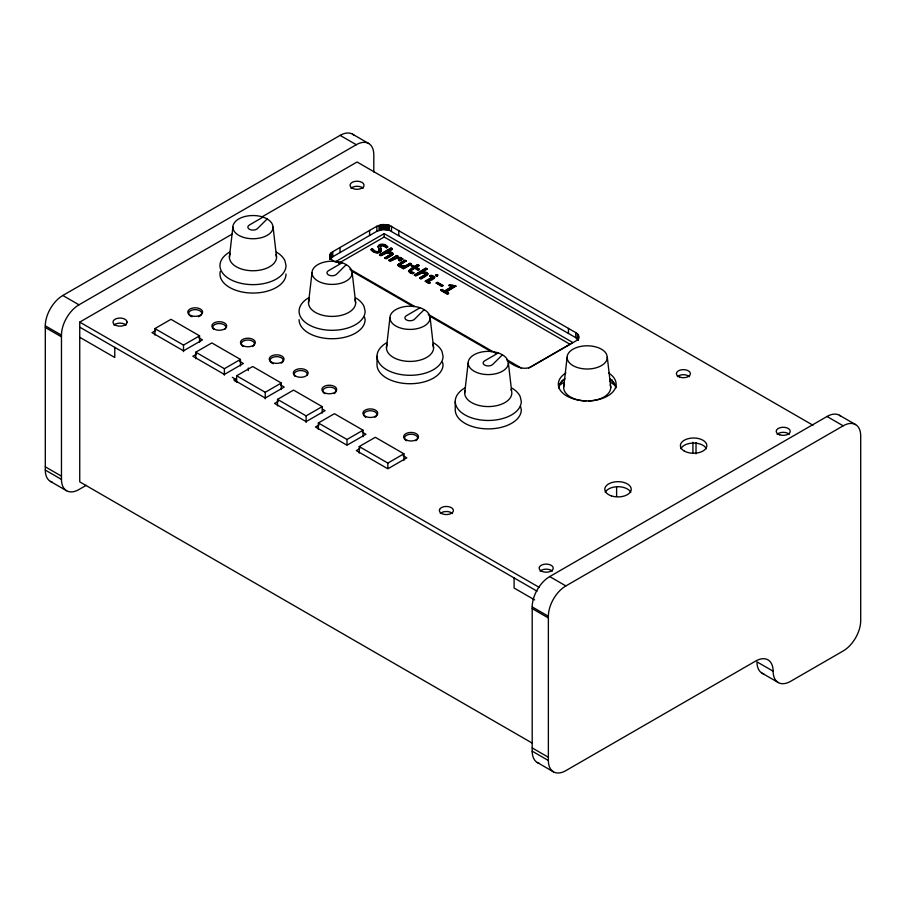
<?xml version="1.0" encoding="UTF-8"?>
<svg xmlns="http://www.w3.org/2000/svg" width="906" height="906" viewBox="0 0 906 906"><rect width="100%" height="100%" fill="white"/><g stroke="black" fill="none" stroke-linecap="round" stroke-linejoin="round"><path stroke-width="1.36" d="M378.187 247.112L378.255 246.036C379.682 242.095 389.693 245.118 386.534 247.768L382.672 245.56L380.26 246.806M507.258 360.905C513.962 365.752 523.34 371.143 531.596 366.522L575.752 341.03C579.614 339.546 579.614 334.099 575.752 332.604L389.342 225.277L382.842 224.529L376.885 226.228L332.74 251.709C326.613 254.552 331.46 261.483 336.386 262.253M229.411 257.134L232.887 227.134M308.516 302.808L311.992 272.808M386.454 347.802L389.931 317.802M464.687 392.966L468.153 362.966M563.645 387.406L567.111 357.406M558.606 387.915L559.308 384.948A28.901 16.682 0 0 1 562.196 380.916L562.433 380.69A28.901 16.682 0 0 1 564.88 378.674M392.944 253.85L392.23 255.22L386.126 258.822L384.812 258.063L390.792 254.133A1.676 0.974 0 0 0 390.86 253.284L385.458 252.763L380.837 255.435L379.523 255.005L380.837 255.764L386.964 252.921L390.86 253.612A1.676 0.974 0 0 1 390.996 253.895M427.825 273.986L421.007 278.618L419.693 278.199L421.007 278.957L425.435 276.398L427.677 274.756L427.734 273.499C426.477 270.713 418.278 272.536 424.721 272.298M398.006 265.005L398.957 263.895M379.342 250.384L378.651 251.562M330.067 259.444L332.74 256.772L376.885 231.279L382.842 229.592L389.342 230.339L575.752 337.666L578.413 340.339L578.413 335.277M378.255 246.375L380.69 244.654L384.914 245.084M399.954 265.084L406.126 260.871L404.801 260.113L398.006 264.665L398.391 266.047L399.863 266.862L403.906 267.077L399.863 266.534L398.062 265.198M381.381 250.769C378.855 254.178 373.272 252.48 371.052 249.512L372.4 248.731L374.688 250.985L376.76 251.608A2.31 1.336 0 0 0 378.651 251.222L379.116 250.849M559.308 384.948L562.196 380.916M392.785 254.28L386.126 258.482L384.812 257.723M267.202 218.935L257.44 228.618A5.142 2.967 0 0 1 249.863 229.49A5.142 2.967 0 0 1 249.354 225.039L263.046 217.089C267.587 218.708 272.706 221.8 273.091 227.134L276.557 257.134A23.579 13.613 0 0 1 249.909 270.634A23.579 13.613 0 0 1 230.215 253.612M346.307 264.597L336.545 274.291A5.142 2.967 0 0 1 328.969 275.164A5.142 2.967 0 0 1 328.459 270.713L342.151 262.751C346.692 264.382 351.811 267.474 352.196 272.808L355.662 302.808A23.579 13.613 0 0 1 329.014 316.296A23.579 13.613 0 0 1 309.32 299.286M424.246 309.603L414.484 319.286A5.142 2.967 0 0 1 406.907 320.158A5.142 2.967 0 0 1 406.398 315.707L420.078 307.757C424.631 309.376 429.75 312.468 430.135 317.802L433.6 347.802A23.579 13.613 0 0 1 406.953 361.301A23.579 13.613 0 0 1 387.258 344.28M502.479 354.767L492.705 364.45A5.142 2.967 0 0 1 485.14 365.322A5.142 2.967 0 0 1 484.631 360.871L498.311 352.921C502.864 354.552 507.972 357.644 508.368 362.966L511.833 392.966A23.579 13.613 0 0 1 486.205 406.522A23.579 13.613 0 0 1 465.05 390.599M562.433 380.69L564.608 379.07M424.28 275.549L425.684 274.609A1.676 0.974 0 0 0 425.741 273.759L421.845 273.057L415.718 275.911L414.404 275.141L425.854 268.199L427.179 268.957L422.966 271.721M52.152 482.162A24.768 14.303 -60 0 1 45.3 470.078L45.3 325.809A24.768 14.303 -60 0 1 62.82 295.481L340.124 135.379A24.768 14.303 -60 0 1 354.02 135.266M86.319 485.288L78.981 489.523A24.768 14.303 -60 0 1 61.472 479.41L61.472 335.152A24.768 14.303 -60 0 1 78.981 304.812L356.296 144.711A24.768 14.303 -60 0 1 373.804 154.824L373.804 171.993M531.969 742.954L79.739 481.867L79.739 322.106L232.446 233.941M261.766 217.01L357.055 162.004L812.965 425.22M154.915 335.095L154.915 328.595L170.962 319.32L199.569 335.843L199.569 342.343M155.549 330.577L151.993 332.638L183.51 350.837L202.491 339.886L198.856 337.779M154.915 328.595L183.51 345.107L199.569 335.843M528.572 368.108L572.852 342.536L384.201 233.623L336.33 261.268L339.999 263.386M338.719 263.25L384.201 236.998L570.395 344.495M380.543 247.587L381.381 251.109C378.855 254.518 373.272 252.808 371.052 249.841L372.4 248.731M195.775 358.685L195.775 352.185L211.834 342.921L240.441 359.433L240.441 365.933M196.409 354.178L192.853 356.228L224.382 374.427L243.352 363.476L239.716 361.381M386.534 247.768L387.757 246.726M379.523 254.665L390.973 248.063C397.202 249.716 377.326 255.662 392.298 248.822M379.523 255.005L389.829 249.059M384.812 258.063L390.792 254.473A1.676 0.974 0 0 0 390.973 254.19M388.912 260.09L390.237 260.86L396.545 258.006L400.463 258.822L398.663 260.203L400.463 259.161L396.545 258.346L390.237 261.188L388.912 260.43L396.839 255.515C400.758 256.557 393.408 258.64 398.164 256.285M388.912 260.43L396.839 255.515M398.663 259.863L399.931 260.6L402.785 258.946L400.52 257.531L396.432 257.281M398.663 260.203L399.931 260.939L402.785 258.946M400.373 263.012L404.801 260.452L406.126 261.211M406.126 260.871L400.135 264.461L400.339 265.877M195.775 352.185L224.382 368.697L240.441 359.433M399.942 265.039C402.853 267.576 407.519 265.084 410.09 263.17L411.415 264.269L403.487 268.844L402.162 268.074L403.906 266.738M402.162 268.074L403.906 267.077M401.222 266.205L405.469 266.171L410.09 263.499L411.415 264.269M402.162 267.746L403.487 268.504L411.415 263.929M411.426 265.968C416.76 268.436 409.059 266.568 412.536 265.333L414.506 266.477L417.7 264.631C423.011 266.07 409.705 269.626 419.025 265.401M411.426 266.307L412.536 265.673L414.506 266.817L417.7 264.631M413.408 267.111L408.527 270.849L410.814 272.91L412.626 273.419L413.793 272.74L412.626 273.748L409.931 272.819L408.527 271.177L412.343 268.063M413.793 272.74L410.361 270.973L414.733 268.21L418.255 270.248L419.353 269.275L418.255 269.909L414.733 267.882L410.429 270.622L411.177 272.264M236.647 382.275L236.647 375.775L252.695 366.511L281.302 383.023L281.302 389.523M414.404 275.141L425.854 268.199M235.186 381.505L235.186 378.98L233.725 379.829L265.243 398.028L284.224 387.066L280.588 384.971M414.404 274.812L415.718 275.571L421.845 272.717L425.741 273.419A1.676 0.974 0 0 1 425.684 274.28L419.693 277.859M421.913 271.993L427.179 268.957M419.693 278.199L423.136 276.205M429.976 275.911C436.375 278.923 426.953 276.534 431.075 275.277C444.053 278.085 414.54 286.251 434.597 277.315M429.976 276.251L431.075 275.617L434.597 277.644M427.768 281.256L429.976 282.865L428.878 283.499L425.344 281.12L432.173 277.179M425.344 281.46L432.173 277.519M425.344 281.12L428.878 283.159L429.976 282.525M436.262 282.921L437.36 282.276L442.875 285.458L441.777 286.432L436.262 282.921L441.777 286.092L442.875 285.458M436.262 283.25L437.36 282.615L442.875 285.798M440.803 290.045L441.901 289.41L444.597 290.973L453.102 286.058L444.597 291.313L441.901 289.75L440.803 290.045L447.462 293.895L448.561 293.261L447.462 294.235L440.803 290.384M451.131 286.194L448.912 285.367L450.101 284.677L455.831 286.013L445.911 292.072L455.831 286.013M448.912 285.707L450.101 284.677M236.647 375.775L265.243 392.298L281.302 383.023M277.508 405.877L277.508 399.376L293.567 390.101L322.174 406.624L322.174 413.125M278.142 401.369L274.586 403.419L306.115 421.618L325.084 410.667L322.661 409.263M277.508 399.376L306.115 415.888L322.174 406.624M318.38 429.467L318.38 422.966L334.427 413.702L363.034 430.214L363.034 436.715M319.014 424.959L315.458 427.009L346.987 445.208L365.956 434.257L362.321 432.162M318.38 422.966L346.987 439.478L363.034 430.214M359.24 453.057L359.24 446.556L375.299 437.292L403.906 453.804L403.906 460.305M359.875 448.549L356.318 450.61L387.847 468.81L406.817 457.847L403.181 455.752M359.24 446.556L387.847 463.079L403.906 453.804M609.681 381.347L612.128 379.942M539.047 763.271A24.768 14.303 -60 0 1 532.196 751.176L532.196 606.918A24.768 14.303 -60 0 1 549.704 576.578L827.019 416.477A24.768 14.303 -60 0 1 840.904 416.364M548.368 760.519L548.368 616.25A24.768 14.303 -60 0 1 565.876 585.922L843.18 425.82A24.768 14.303 -60 0 1 860.7 435.922L860.7 620.633A24.768 14.303 -60 0 1 843.18 650.972L790.644 681.312A24.768 14.303 -60 0 1 773.124 671.199A24.768 14.303 -60 0 0 755.615 661.086L565.876 770.621A24.768 14.303 -60 0 1 548.368 760.519L532.196 751.176M387.032 251.857L391.03 252.061L392.525 252.865L392.944 254.19M387.032 252.196L392.525 253.204M396.432 257.621L400.52 257.859L402.785 259.286M452.309 285.413L455.831 286.341M453.102 286.058L448.912 285.367M412.309 272.751L413.793 273.08M437.677 274.767L435.911 274.767L435.56 275.662L437.213 276.307L437.677 275.107L435.605 275.379L437.213 275.968L437.677 275.107M375.31 251.619L376.76 251.947A2.31 1.336 0 0 0 378.108 251.789M425.911 272.536L427.734 273.827M352.502 134.145L368.674 143.488M839.398 415.254L855.57 424.586M340.124 135.379L356.296 144.711M827.019 416.477L843.18 425.82M392.298 249.161L390.973 248.063M415.831 267.247L419.353 269.275M415.831 267.576L419.353 269.614M445.911 291.732L448.561 293.261M427.768 281.585L429.976 282.865M445.911 292.072L448.561 293.601M349.807 269.048L414.721 306.522M428.198 314.303L495.571 353.204M506.601 359.569L521.301 368.062M351.018 270.701L413.272 306.636M429.138 315.798L491.392 351.743M773.124 671.199L756.963 661.856A24.768 14.303 -60 0 0 763.815 673.951M762.093 673.192L778.254 682.535M232.264 377.292L235.186 378.98M62.82 295.481L78.981 304.812M549.704 576.578L565.876 585.922M79.739 322.106L539.319 587.439M79.739 327.157L537.043 591.176M79.739 337.27L114.768 357.496L114.768 347.383M534.631 599.897L514.098 588.039L514.098 577.926M45.3 325.809L61.472 335.152M532.196 606.918L548.368 616.25M45.3 327.496L61.472 336.828M532.196 608.606L548.368 617.937M45.3 466.828L61.472 476.16M532.196 747.926L548.368 757.269M45.3 470.078L61.472 479.41M50.43 481.414L66.602 490.746M537.326 762.512L553.498 771.855M385.82 245.549L387.757 247.066M609.829 379.07L612.241 380.916A28.901 16.682 0 0 1 615.129 384.948L615.242 385.209A28.901 16.682 0 0 1 615.978 387.621M374.688 251.324L372.4 249.071M386.534 247.44L384.642 245.798L381.72 245.288L380.26 246.466L380.758 248.437M612.241 380.916L615.129 384.948M378.425 247.61L379.331 250.113M379.036 249.275L378.187 246.772M381.03 249.071L381.471 250.396M607.314 357.406L606.635 354.405A20.102 11.608 0 0 0 574.291 348.516A20.102 11.608 0 0 0 578.719 367.927A20.102 11.608 0 0 0 607.314 357.406L610.791 387.406A23.579 13.613 0 0 1 588.447 400.996M610.191 384.79L610.791 387.406M520.452 406.16L521.29 409.818A33.024 19.071 0 0 1 488.266 428.889A33.024 19.071 0 0 1 455.242 409.818L455.242 401.392M511.029 389.444L511.244 390.35M442.502 362.219L443.057 364.654A33.024 19.071 0 0 1 410.033 383.725A33.024 19.071 0 0 1 377.009 364.654L377.009 356.228M432.808 344.28L433.6 347.802M364.563 317.213L365.118 319.659A33.024 19.071 0 0 1 332.094 338.731A33.024 19.071 0 0 1 299.071 319.659M354.869 299.286L355.662 302.808M275.968 254.518L276.557 257.134M615.242 385.209L615.82 387.915M379.331 249.773L379.342 250.724M696.023 442.615L696.023 453.849M692.92 442.275L692.92 453.51M616.612 486.737L616.612 496.352M578.685 336.047L578.685 338.572M577.983 334.541L577.983 339.603M577.382 333.838L577.382 338.901M575.752 332.604L575.752 337.666M568.447 328.391L568.447 333.453M398.776 230.441L398.776 235.492M391.483 226.228L391.483 231.279M389.342 225.277L389.342 230.339M388.13 224.937L388.13 229.988M387.847 463.079L387.847 468.277M386.862 224.688L386.862 229.739M385.537 224.529L385.537 229.592M384.189 224.484L384.189 229.535M384.201 233.623L384.201 236.998M382.842 224.529L382.842 229.592M381.517 224.688L381.517 229.739M380.237 224.937L380.237 229.988M379.025 225.277L379.025 230.339M376.885 226.228L376.885 231.279M369.591 230.441L369.591 235.492M346.987 439.478L346.987 444.687M340.033 247.497L340.033 252.559M332.74 251.709L332.74 256.772M331.098 252.944L331.098 258.006M330.497 253.646L330.497 258.708M330.067 254.382L330.067 258.176M329.807 255.152L329.807 259.229M306.115 415.888L306.115 422.389M265.243 392.298L265.243 398.799M248.323 368.029L248.323 370.554M224.382 368.697L224.382 375.197M183.51 345.107L183.51 351.607M558.628 386.817A28.901 16.682 0 0 1 559.183 385.209M609.557 378.674A28.901 16.682 0 0 1 612.003 380.69M585.989 400.996A23.579 13.613 0 0 1 564.449 383.884M558.617 386.296A33.024 19.071 0 0 1 563.86 382.355M610.565 382.355A33.024 19.071 0 0 1 615.82 386.296M243.204 346.545A6.602 3.817 0 0 1 243.204 341.143A6.602 3.817 0 0 1 252.548 341.143A6.602 3.817 0 0 1 252.548 346.545M324.801 393.646A6.602 3.817 0 0 1 324.801 388.255A6.602 3.817 0 0 1 334.133 388.255A6.602 3.817 0 0 1 334.133 393.646M213.556 329.229A6.602 3.817 0 0 1 219.275 323.51A6.602 3.817 0 0 1 224.994 329.229M191.891 316.726A6.602 3.817 0 0 1 190.135 310.973A6.602 3.817 0 0 1 200.249 310.973A6.602 3.817 0 0 1 198.493 316.726M365.662 417.236A6.602 3.817 0 0 1 365.662 411.845A6.602 3.817 0 0 1 375.005 411.845A6.602 3.817 0 0 1 375.005 417.236M273.329 363.748A6.602 3.817 0 0 1 271.222 358.255A6.602 3.817 0 0 1 280.883 357.519A6.602 3.817 0 0 1 281.302 363.136M294.994 376.25A6.602 3.817 0 0 1 299.852 370.565A6.602 3.817 0 0 1 307.1 375.333M406.386 440.746A6.602 3.817 0 0 1 406.386 435.356A6.602 3.817 0 0 1 415.729 435.356A6.602 3.817 0 0 1 415.729 440.746M680.859 448.719A13.205 7.622 0 0 1 693.611 443.068A13.205 7.622 0 0 1 706.374 448.719M605.253 492.366A13.205 7.622 0 0 1 618.017 486.715A13.205 7.622 0 0 1 630.769 492.366M440.293 513.543A7.022 4.054 0 0 1 444.563 511.664L446.375 511.516A7.022 4.054 0 0 1 452.456 513.543M350.973 188.289A7.022 4.054 0 0 1 363.125 188.289M113.952 325.129A7.022 4.054 0 0 1 126.104 325.129M677.326 376.703A7.022 4.054 0 0 1 689.477 376.703M608.628 373A28.901 16.682 0 0 1 607.314 396.194A28.901 16.682 0 0 1 567.122 396.194A28.901 16.682 0 0 1 565.808 373M777.155 434.336A7.022 4.054 0 0 1 789.307 434.336M540.123 571.188A7.022 4.054 0 0 1 544.393 569.296L546.205 569.161A7.022 4.054 0 0 1 552.286 571.188M508.368 362.966A20.102 11.608 0 0 1 484.767 374.405A20.102 11.608 0 0 1 469.376 359.002A20.102 11.608 0 0 1 498.311 352.921M464.914 387.915A33.024 19.071 0 0 0 475.627 419.014A33.024 19.071 0 0 0 521.29 401.392L520.157 396.466A33.024 19.071 0 0 0 511.618 387.915M430.135 317.802A20.102 11.608 0 0 1 406.545 329.24A20.102 11.608 0 0 1 391.143 313.838A20.102 11.608 0 0 1 420.078 307.757M386.681 342.751A33.024 19.071 0 0 0 397.394 373.85A33.024 19.071 0 0 0 443.057 356.228L441.935 351.29A33.024 19.071 0 0 0 433.385 342.751M352.196 272.808A20.102 11.608 0 0 1 328.606 284.235A20.102 11.608 0 0 1 313.204 268.833A20.102 11.608 0 0 1 342.151 262.751M308.742 297.746A33.024 19.071 0 0 0 319.456 328.844A33.024 19.071 0 0 0 365.118 311.234L363.997 306.296A33.024 19.071 0 0 0 355.446 297.746M273.091 227.134A20.102 11.608 0 0 1 249.501 238.572A20.102 11.608 0 0 1 234.099 223.17A20.102 11.608 0 0 1 263.046 217.089M229.637 252.083A33.024 19.071 0 0 0 240.35 283.182A33.024 19.071 0 0 0 286.013 265.56L284.892 260.622A33.024 19.071 0 0 0 276.341 252.083M286.013 273.986A33.024 19.071 0 0 1 250.826 293.012A33.024 19.071 0 0 1 220.249 271.494M127.044 322.106L126.806 323.148A7.022 4.054 0 0 1 121.846 326.013L120.022 326.16A7.022 4.054 0 0 1 113.012 322.106A7.022 4.054 0 0 1 120.022 318.051A7.022 4.054 0 0 1 127.044 322.106M439.591 509.466L439.353 510.52A7.022 4.054 0 0 0 446.375 514.574A7.022 4.054 0 0 0 453.396 510.52A7.022 4.054 0 0 0 446.375 506.465L444.563 506.601A7.022 4.054 0 0 0 439.591 509.466M539.421 567.111L539.183 568.153A7.022 4.054 0 0 0 546.205 572.207A7.022 4.054 0 0 0 553.226 568.153A7.022 4.054 0 0 0 546.205 564.098L544.393 564.245A7.022 4.054 0 0 0 539.421 567.111M407.338 440.418A7.429 4.292 0 0 0 418.481 436.703A7.429 4.292 0 0 0 407.338 432.989A7.429 4.292 0 0 0 407.338 440.418M324.042 392.536A7.429 4.292 0 0 0 336.477 390.611A7.429 4.292 0 0 0 327.372 385.356A7.429 4.292 0 0 0 324.042 392.536M271.381 362.128A7.429 4.292 0 0 0 283.805 360.203A7.429 4.292 0 0 0 274.711 354.948A7.429 4.292 0 0 0 271.381 362.128M295.458 376.035A7.429 4.292 0 0 0 307.893 374.11A7.429 4.292 0 0 0 298.787 368.855A7.429 4.292 0 0 0 295.458 376.035M365.084 416.228A7.429 4.292 0 0 0 377.508 414.302A7.429 4.292 0 0 0 368.414 409.048A7.429 4.292 0 0 0 365.084 416.228M242.627 345.526A7.429 4.292 0 0 0 255.062 343.601A7.429 4.292 0 0 0 245.956 338.346A7.429 4.292 0 0 0 242.627 345.526M214.02 329.014A7.429 4.292 0 0 0 226.455 327.089A7.429 4.292 0 0 0 217.349 321.834A7.429 4.292 0 0 0 214.02 329.014M191.472 315.786A7.429 4.292 0 0 0 202.627 312.072A7.429 4.292 0 0 0 191.472 308.357A7.429 4.292 0 0 0 191.472 315.786M611.403 495.888A13.205 7.622 0 0 0 631.222 489.285A13.205 7.622 0 0 0 611.403 482.683A13.205 7.622 0 0 0 611.403 495.888M684.279 451.029A13.205 7.622 0 0 0 706.374 447.609A13.205 7.622 0 0 0 690.191 438.266A13.205 7.622 0 0 0 684.279 451.029M352.094 188.12A7.022 4.054 0 0 0 363.827 186.308A7.022 4.054 0 0 0 355.231 181.347A7.022 4.054 0 0 0 352.094 188.12M679.885 377.179A7.022 4.054 0 0 0 690.417 373.668A7.022 4.054 0 0 0 679.885 370.169A7.022 4.054 0 0 0 679.885 377.179M779.715 434.823A7.022 4.054 0 0 0 790.247 431.313A7.022 4.054 0 0 0 779.715 427.802A7.022 4.054 0 0 0 779.715 434.823"/></g></svg>
